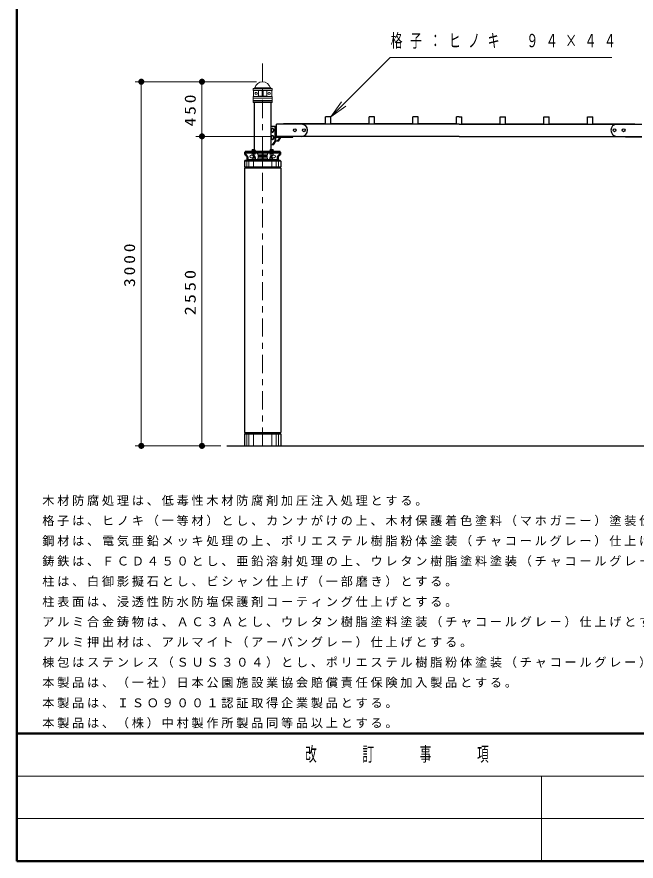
# Model space of a CAD drawing. Units: millimetres on the paper, scale 1:50. Extents: x -365 to 10, y -38 to 257.
# Drawn here: x -365 to -262.9, y 0 to 139.1 of the extents above; entities that cross this region are included whole.
import ezdxf

# ---------------------------------------------------------------- set-up
doc = ezdxf.new("R2010")
doc.units = ezdxf.units.MM
doc.linetypes.add('USER2', pattern=[6, 3, -1, 1, -1])
doc.layers.add('LY_1', color=7, linetype='Continuous', lineweight=25)
doc.layers.add('LY_2', color=7, linetype='Continuous', lineweight=13)
doc.styles.add('ＭＳ ゴシック', font='')
doc.styles.get('ＭＳ ゴシック').set_extended_font_data('MS Gothic')

# ---------------------------------------------------------------- blocks, each defined once
blk = doc.blocks.new('filled_dot')
at = {"color": 0, "linetype": 'Continuous', "lineweight": -2, "const_width": 1.25}
blk.add_lwpolyline([(-0.625, 0, 1), (0.625, 0, 1)], format="xyb", close=True, dxfattribs=at)

msp = doc.modelspace()

# ---------------------------------------------------------------- linework, layer by layer
at = {"layer": 'LY_1', "linetype": 'USER2', "lineweight": 13}
msp.add_line((-324.491, 68.42), (-324.491, 131.644), dxfattribs=at)
at = {"layer": 'LY_1', "lineweight": 13}
for p, q in [((-325.491, 128.42), (-345.491, 128.42)), ((-344.491, 68.42), (-344.491, 128.42)), ((-334.491, 119.42), (-334.491, 128.42)), ((-326.071, 127.282), (-326.051, 127.302)), ((-326.071, 127.282), (-326.071, 127.022)), ((-326.071, 127.282), (-322.911, 127.282)), ((-326.071, 127.022), (-322.911, 127.022)), ((-326.071, 127.022), (-326.051, 127.002)), ((-326.051, 127.302), (-322.931, 127.302)), ((-326.051, 127.002), (-325.229, 126.966)), ((-326.051, 127.002), (-322.931, 127.002)), ((-325.991, 126.997), (-325.991, 126.006)), ((-325.889, 127.302), (-325.771, 127.42)), ((-325.771, 127.42), (-323.211, 127.42)), ((-325.641, 126.652), (-325.501, 126.652)), ((-325.191, 126.964), (-324.561, 126.964)), ((-325.191, 126.926), (-325.191, 126.076)), ((-324.561, 126.962), (-324.561, 126.042)), ((-323.791, 126.964), (-324.421, 126.964)), ((-324.421, 126.962), (-324.421, 126.042)), ((-323.791, 126.926), (-323.791, 126.076)), ((-322.931, 127.002), (-323.753, 126.966)), ((-323.341, 126.652), (-323.481, 126.652)), ((-323.093, 127.302), (-323.211, 127.42)), ((-322.991, 126.997), (-322.991, 126.006)), ((-322.931, 127.302), (-322.911, 127.282)), ((-322.931, 127.002), (-322.911, 127.022)), ((-322.911, 127.282), (-322.911, 127.022)), ((-326.031, 126.002), (-326.071, 125.962)), ((-326.071, 125.962), (-322.911, 125.962)), ((-326.071, 125.962), (-326.071, 125.722)), ((-326.071, 125.722), (-322.911, 125.722)), ((-326.071, 125.722), (-326.051, 125.702)), ((-326.051, 125.302), (-326.071, 125.282)), ((-326.071, 125.282), (-322.911, 125.282)), ((-326.071, 125.282), (-326.071, 125.042)), ((-326.051, 125.702), (-322.931, 125.702)), ((-326.051, 125.702), (-326.051, 125.302)), ((-326.051, 125.302), (-322.931, 125.302)), ((-326.031, 126.002), (-325.229, 126.037)), ((-326.031, 126.002), (-322.951, 126.002)), ((-325.641, 126.352), (-325.501, 126.352)), ((-325.191, 126.038), (-324.561, 126.038)), ((-323.791, 126.038), (-324.421, 126.038)), ((-322.951, 126.002), (-323.753, 126.037)), ((-323.341, 126.352), (-323.481, 126.352)), ((-322.951, 126.002), (-322.911, 125.962)), ((-322.911, 125.722), (-322.931, 125.702)), ((-322.931, 125.702), (-322.931, 125.302)), ((-322.931, 125.302), (-322.911, 125.282)), ((-322.911, 125.962), (-322.911, 125.722)), ((-322.911, 125.282), (-322.911, 125.042)), ((-326.071, 125.042), (-322.911, 125.042)), ((-326.071, 125.042), (-326.031, 125.002)), ((-326.031, 125.002), (-322.951, 125.002)), ((-322.911, 125.042), (-322.951, 125.002)), ((-313.251, 122.65), (-311.483, 125.124)), ((-313.251, 122.65), (-311.129, 124.771)), ((-310.776, 124.417), (-313.251, 122.65)), ((-323.011, 119.42), (-335.491, 119.42)), ((-334.491, 68.42), (-334.491, 119.42)), ((-327.391, 117), (-327.391, 116.819)), ((-321.591, 117), (-327.391, 117)), ((-325.691, 117.064), (-326.291, 117.064)), ((-326.291, 117.064), (-326.291, 117)), ((-326.231, 117.264), (-326.231, 117.064)), ((-325.751, 117.264), (-326.231, 117.264)), ((-325.751, 117.264), (-325.751, 117.064)), ((-325.691, 117.064), (-325.691, 117)), ((-322.691, 117.064), (-323.291, 117.064)), ((-323.291, 117.064), (-323.291, 117)), ((-322.751, 117.264), (-323.231, 117.264)), ((-323.231, 117.264), (-323.231, 117.064)), ((-322.751, 117.264), (-322.751, 117.064)), ((-322.691, 117.064), (-322.691, 117)), ((-321.591, 117), (-321.591, 116.819)), ((-327.391, 116.639), (-324.581, 116.639)), ((-326.991, 115.599), (-324.581, 115.599)), ((-326.391, 116.339), (-326.231, 116.339)), ((-326.391, 115.899), (-326.131, 115.899)), ((-326.291, 116.575), (-326.291, 116.639)), ((-326.291, 116.575), (-325.691, 116.575)), ((-326.231, 116.315), (-326.231, 116.575)), ((-326.231, 116.315), (-325.751, 116.315)), ((-326.191, 115.663), (-325.591, 115.663)), ((-326.191, 115.663), (-326.191, 115.599)), ((-326.151, 116.263), (-326.151, 116.315)), ((-326.151, 116.263), (-325.831, 116.263)), ((-326.131, 115.923), (-325.651, 115.923)), ((-326.131, 115.923), (-326.131, 115.663)), ((-325.731, 116.119), (-326.051, 116.119)), ((-326.051, 116.119), (-326.051, 115.923)), ((-325.991, 116.315), (-325.991, 116.575)), ((-325.891, 115.923), (-325.891, 115.663)), ((-325.831, 116.263), (-325.831, 116.315)), ((-325.751, 116.315), (-325.751, 116.575)), ((-325.731, 116.119), (-325.731, 115.923)), ((-325.691, 116.575), (-325.691, 116.639)), ((-325.651, 115.923), (-325.651, 115.663)), ((-325.591, 115.663), (-325.591, 115.599)), ((-325.291, 116.539), (-325.291, 116.419)), ((-325.251, 116.399), (-325.291, 116.419)), ((-325.291, 115.819), (-325.251, 115.839)), ((-325.291, 115.819), (-325.291, 115.699)), ((-324.581, 116.399), (-325.251, 116.399)), ((-325.251, 116.399), (-325.251, 116.219)), ((-325.211, 116.199), (-325.251, 116.219)), ((-325.251, 116.019), (-325.211, 116.039)), ((-325.251, 116.019), (-325.251, 115.839)), ((-324.581, 115.839), (-325.251, 115.839)), ((-324.581, 116.199), (-325.211, 116.199)), ((-325.211, 116.199), (-325.211, 116.039)), ((-324.581, 116.039), (-325.211, 116.039)), ((-324.581, 116.639), (-324.581, 115.599)), ((-324.441, 116.199), (-324.541, 116.199)), ((-324.401, 116.639), (-324.401, 115.599)), ((-321.591, 116.639), (-324.401, 116.639)), ((-324.401, 116.399), (-323.731, 116.399)), ((-324.401, 116.199), (-323.771, 116.199)), ((-324.401, 116.039), (-323.771, 116.039)), ((-324.401, 115.839), (-323.731, 115.839)), ((-321.991, 115.599), (-324.401, 115.599)), ((-323.771, 116.199), (-323.731, 116.219)), ((-323.771, 116.199), (-323.771, 116.039)), ((-323.731, 116.019), (-323.771, 116.039)), ((-323.731, 116.399), (-323.691, 116.419)), ((-323.731, 116.399), (-323.731, 116.219)), ((-323.731, 116.019), (-323.731, 115.839)), ((-323.691, 115.819), (-323.731, 115.839)), ((-323.691, 116.539), (-323.691, 116.419)), ((-323.691, 115.819), (-323.691, 115.699)), ((-323.391, 115.663), (-323.391, 115.599)), ((-323.391, 115.663), (-322.791, 115.663)), ((-322.851, 115.923), (-323.331, 115.923)), ((-323.331, 115.923), (-323.331, 115.663)), ((-323.291, 116.575), (-323.291, 116.639)), ((-322.691, 116.575), (-323.291, 116.575)), ((-323.251, 116.119), (-323.251, 115.923)), ((-322.931, 116.119), (-323.251, 116.119)), ((-323.231, 116.315), (-323.231, 116.575)), ((-322.751, 116.315), (-323.231, 116.315)), ((-323.151, 116.263), (-323.151, 116.315)), ((-322.831, 116.263), (-323.151, 116.263)), ((-323.091, 115.923), (-323.091, 115.663)), ((-322.991, 116.315), (-322.991, 116.575)), ((-322.931, 116.119), (-322.931, 115.923)), ((-322.851, 115.923), (-322.851, 115.663)), ((-322.591, 115.899), (-322.851, 115.899)), ((-322.831, 116.263), (-322.831, 116.315)), ((-322.791, 115.663), (-322.791, 115.599)), ((-322.751, 116.315), (-322.751, 116.575)), ((-322.591, 116.339), (-322.751, 116.339)), ((-322.691, 116.575), (-322.691, 116.639)), ((-327.116, 115.32), (-327.116, 114.419)), ((-326.741, 115.32), (-326.741, 114.419)), ((-325.991, 115.32), (-325.991, 114.419)), ((-324.491, 115.32), (-324.491, 114.419)), ((-322.991, 115.32), (-322.991, 114.419)), ((-322.241, 115.32), (-322.241, 114.419)), ((-321.866, 115.32), (-321.866, 114.419)), ((-327.116, 70.42), (-327.116, 68.42)), ((-326.741, 70.42), (-326.741, 68.42)), ((-325.991, 70.42), (-325.991, 68.42)), ((-324.491, 70.42), (-324.491, 68.42)), ((-322.991, 70.42), (-322.991, 68.42)), ((-322.241, 70.42), (-322.241, 68.42)), ((-321.866, 70.42), (-321.866, 68.42)), ((-331.409, 68.42), (-345.491, 68.42))]:
    msp.add_line(p, q, dxfattribs=at)
at = {"layer": 'LY_1'}
for p, q in [((-325.889, 125.002), (-325.889, 117.264)), ((-323.093, 117.264), (-323.093, 125.002)), ((-313.251, 122.65), (-314.131, 122.65)), ((-314.131, 121.42), (-314.131, 122.65)), ((-313.251, 121.42), (-313.251, 122.65)), ((-306.051, 122.65), (-306.931, 122.65)), ((-306.931, 121.42), (-306.931, 122.65)), ((-306.051, 121.42), (-306.051, 122.65)), ((-298.851, 122.65), (-299.731, 122.65)), ((-299.731, 121.42), (-299.731, 122.65)), ((-298.851, 121.42), (-298.851, 122.65)), ((-292.091, 122.65), (-292.531, 122.65)), ((-292.531, 121.42), (-292.531, 122.65)), ((-292.091, 122.65), (-291.651, 122.65)), ((-291.651, 121.42), (-291.651, 122.65)), ((-285.331, 122.65), (-284.451, 122.65)), ((-285.331, 121.42), (-285.331, 122.65)), ((-284.451, 121.42), (-284.451, 122.65)), ((-278.131, 122.65), (-277.251, 122.65)), ((-278.131, 121.42), (-278.131, 122.65)), ((-277.251, 121.42), (-277.251, 122.65)), ((-270.931, 122.65), (-270.051, 122.65)), ((-270.931, 121.42), (-270.931, 122.65)), ((-270.051, 121.42), (-270.051, 122.65)), ((-314.131, 121.5), (-321.031, 121.5)), ((-321.031, 121.42), (-321.031, 121.5)), ((-292.091, 121.42), (-318.091, 121.42)), ((-306.931, 121.5), (-313.251, 121.5)), ((-299.731, 121.5), (-306.051, 121.5)), ((-292.531, 121.5), (-298.851, 121.5)), ((-292.091, 121.42), (-266.091, 121.42)), ((-291.651, 121.5), (-285.331, 121.5)), ((-284.451, 121.5), (-278.131, 121.5)), ((-277.251, 121.5), (-270.931, 121.5)), ((-270.051, 121.5), (-263.151, 121.5)), ((-263.151, 121.42), (-263.151, 121.5)), ((-292.091, 119.42), (-318.091, 119.42)), ((-292.091, 119.42), (-266.091, 119.42)), ((-330.409, 68.42), (-227.291, 68.42))]:
    msp.add_line(p, q, dxfattribs=at)
at = {"layer": 'LY_1', "color": 40}
for p, q in [((-322.211, 119.3), (-322.211, 121.42)), ((-318.091, 121.42), (-322.211, 121.42)), ((-266.091, 121.42), (-261.971, 121.42)), ((-322.211, 121.02), (-323.093, 121.02)), ((-322.423, 118.62), (-322.423, 121.02)), ((-322.296, 118.62), (-322.296, 121.02)), ((-322.848, 118.02), (-322.423, 118.62)), ((-322.72, 118.02), (-322.296, 118.62)), ((-321.9, 118.62), (-322.423, 118.62)), ((-318.091, 119.42), (-322.211, 119.42)), ((-322.211, 119.3), (-319.491, 119.3)), ((-322.028, 118.62), (-321.603, 119.22)), ((-321.9, 118.62), (-321.476, 119.22)), ((-321.603, 119.22), (-321.603, 119.3)), ((-321.476, 119.22), (-321.603, 119.22)), ((-321.476, 119.22), (-321.476, 119.3)), ((-319.491, 119.3), (-319.491, 119.42)), ((-266.091, 119.42), (-261.971, 119.42)), ((-264.691, 119.3), (-264.691, 119.42)), ((-261.971, 119.3), (-264.691, 119.3))]:
    msp.add_line(p, q, dxfattribs=at)
at = {"layer": 'LY_1', "color": 40, "lineweight": 13}
msp.add_line((-322.72, 118.02), (-323.093, 118.02), dxfattribs=at)
at = {"layer": 'LY_1', "color": 140, "lineweight": 50}
for p, q in [((-327.391, 116.819), (-327.391, 116.536)), ((-327.391, 116.819), (-321.591, 116.819)), ((-326.991, 115.879), (-326.991, 115.419)), ((-321.991, 115.879), (-321.991, 115.419)), ((-321.591, 116.819), (-321.591, 116.536)), ((-326.991, 115.419), (-321.991, 115.419))]:
    msp.add_line(p, q, dxfattribs=at)
at = {"layer": 'LY_1', "color": 4}
for p, q in [((-327.406, 115.42), (-327.491, 115.32)), ((-321.491, 115.32), (-327.491, 115.32)), ((-327.491, 115.319), (-327.491, 114.419)), ((-327.491, 114.419), (-321.491, 114.419)), ((-327.491, 114.219), (-327.491, 70.62)), ((-327.491, 114.219), (-321.491, 114.219)), ((-321.577, 115.419), (-327.405, 115.419)), ((-327.405, 114.419), (-327.405, 114.219)), ((-321.576, 115.421), (-321.49, 115.321)), ((-321.576, 114.419), (-321.576, 114.219)), ((-321.491, 115.319), (-321.491, 114.419)), ((-321.491, 114.219), (-321.491, 70.62)), ((-327.491, 70.62), (-321.491, 70.62)), ((-327.491, 70.42), (-327.491, 68.42)), ((-327.491, 70.42), (-321.491, 70.42)), ((-327.405, 70.62), (-327.405, 70.42)), ((-321.576, 70.62), (-321.576, 70.42)), ((-321.491, 70.42), (-321.491, 68.42))]:
    msp.add_line(p, q, dxfattribs=at)
at = {"layer": 'LY_1', "lineweight": 13}
msp.add_lwpolyline([(-313.251, 122.65), (-303.474, 132.426), (-266.949, 132.426)], dxfattribs=at)
at = {"layer": 'LY_1', "color": 40}
for points in [[(-322.848, 120.72), (-322.866, 120.718), (-322.884, 120.715), (-322.902, 120.709), (-322.92, 120.701), (-322.937, 120.691), (-322.954, 120.679), (-322.969, 120.665), (-322.984, 120.649), (-322.998, 120.632), (-323.01, 120.612), (-323.021, 120.592), (-323.031, 120.57), (-323.04, 120.546), (-323.047, 120.522), (-323.052, 120.497), (-323.056, 120.472), (-323.059, 120.446), (-323.06, 120.42), (-323.059, 120.393), (-323.056, 120.367), (-323.052, 120.342), (-323.047, 120.317), (-323.04, 120.293), (-323.031, 120.27), (-323.021, 120.247), (-323.01, 120.227), (-322.998, 120.207), (-322.984, 120.19), (-322.969, 120.174), (-322.954, 120.16), (-322.937, 120.148), (-322.92, 120.138), (-322.902, 120.13), (-322.884, 120.124), (-322.866, 120.121), (-322.848, 120.12), (-322.829, 120.121), (-322.811, 120.124), (-322.793, 120.13), (-322.775, 120.138), (-322.758, 120.148), (-322.741, 120.16), (-322.726, 120.174), (-322.711, 120.19), (-322.698, 120.207), (-322.685, 120.227), (-322.674, 120.247), (-322.664, 120.27), (-322.655, 120.293), (-322.648, 120.317), (-322.643, 120.342), (-322.639, 120.367), (-322.636, 120.393), (-322.635, 120.42), (-322.636, 120.446), (-322.639, 120.472), (-322.643, 120.497), (-322.648, 120.522), (-322.655, 120.546), (-322.664, 120.57), (-322.674, 120.592), (-322.685, 120.612), (-322.698, 120.632), (-322.711, 120.649), (-322.726, 120.665), (-322.741, 120.679), (-322.758, 120.691), (-322.775, 120.701), (-322.793, 120.709), (-322.811, 120.715), (-322.829, 120.718)], [(-322.848, 119.52), (-322.866, 119.518), (-322.884, 119.515), (-322.902, 119.509), (-322.92, 119.501), (-322.937, 119.491), (-322.954, 119.479), (-322.969, 119.465), (-322.984, 119.449), (-322.998, 119.432), (-323.01, 119.412), (-323.021, 119.392), (-323.031, 119.37), (-323.04, 119.346), (-323.047, 119.322), (-323.052, 119.297), (-323.056, 119.272), (-323.059, 119.246), (-323.06, 119.22), (-323.059, 119.193), (-323.056, 119.167), (-323.052, 119.142), (-323.047, 119.117), (-323.04, 119.093), (-323.031, 119.07), (-323.021, 119.047), (-323.01, 119.027), (-322.998, 119.007), (-322.984, 118.99), (-322.969, 118.974), (-322.954, 118.96), (-322.937, 118.948), (-322.92, 118.938), (-322.902, 118.93), (-322.884, 118.924), (-322.866, 118.921), (-322.848, 118.92), (-322.829, 118.921), (-322.811, 118.924), (-322.793, 118.93), (-322.775, 118.938), (-322.758, 118.948), (-322.741, 118.96), (-322.726, 118.974), (-322.711, 118.99), (-322.698, 119.007), (-322.685, 119.027), (-322.674, 119.047), (-322.664, 119.07), (-322.655, 119.093), (-322.648, 119.117), (-322.643, 119.142), (-322.639, 119.167), (-322.636, 119.193), (-322.635, 119.22), (-322.636, 119.246), (-322.639, 119.272), (-322.643, 119.297), (-322.648, 119.322), (-322.655, 119.346), (-322.664, 119.37), (-322.674, 119.392), (-322.685, 119.412), (-322.698, 119.432), (-322.711, 119.449), (-322.726, 119.465), (-322.741, 119.479), (-322.758, 119.491), (-322.775, 119.501), (-322.793, 119.509), (-322.811, 119.515), (-322.829, 119.518)]]:
    msp.add_lwpolyline(points, close=True, dxfattribs=at)
for centre in [(-319.191, 120.42), (-317.691, 120.42), (-266.491, 120.42), (-264.991, 120.42)]:
    msp.add_circle(centre, 0.24, dxfattribs=at)
at = {"layer": 'LY_1', "lineweight": 13}
for centre, radius, start, end in [((-324.491, 127.1), 1.319, 14.00253, 165.99746), ((-325.641, 126.502), 0.15, 90, 270), ((-325.501, 126.502), 0.15, 270, 90), ((-325.231, 126.926), 0.04, 0, 87.5), ((-324.601, 126.962), 0.04, 0, 90), ((-324.381, 126.962), 0.04, 90, 180), ((-323.751, 126.926), 0.04, 92.5, 180), ((-323.481, 126.502), 0.15, 90, 270), ((-323.341, 126.502), 0.15, 270, 90), ((-325.231, 126.076), 0.04, 272.5, 0), ((-324.601, 126.042), 0.04, 270, 0), ((-324.381, 126.042), 0.04, 180, 270), ((-323.751, 126.076), 0.04, 180, 267.5), ((-326.391, 116.119), 0.22, 90.00001, 267.3386), ((-326.091, 116.119), 0.22, 0.00016, 40.88696), ((-325.391, 116.539), 0.1, 0, 90), ((-325.391, 115.699), 0.1, 270, 0), ((-323.591, 116.539), 0.1, 89.99999, 180), ((-323.591, 115.699), 0.1, 179.99999, 270), ((-322.891, 116.119), 0.22, 139.11303, 179.99984), ((-322.591, 116.119), 0.22, 270, 90)]:
    msp.add_arc(centre, radius, start, end, dxfattribs=at)
at = {"layer": 'LY_1', "color": 40}
for centre, start, end in [((-318.091, 120.42), 270, 90), ((-266.091, 120.42), 90, 270)]:
    msp.add_arc(centre, 1, start, end, dxfattribs=at)
at = {"layer": 'LY_1', "color": 140, "lineweight": 50}
for centre, radius, start, end in [((-327.191, 116.536), 0.2, 180, 242.74229), ((-327.529, 115.879), 0.538, 0, 62.74229), ((-321.453, 115.879), 0.538, 117.25771, 179.99999), ((-321.791, 116.536), 0.2, 297.25771, 0)]:
    msp.add_arc(centre, radius, start, end, dxfattribs=at)
at = {"layer": 'LY_2', "lineweight": 50}
for p, q in [((-365, 257), (-365, 0)), ((-365, 21), (0, 21)), ((-365, 0), (0, 0))]:
    msp.add_line(p, q, dxfattribs=at)
at = {"layer": 'LY_2'}
for p, q in [((-365, 14), (-238.5, 14)), ((-278.5, 14), (-278.5, 0)), ((-365, 7), (-238.5, 7))]:
    msp.add_line(p, q, dxfattribs=at)

# ---------------------------------------------------------------- block references
at = {"layer": 'LY_1', "lineweight": 13, "xscale": 0.4, "yscale": 0.4}
for p, rotation in [((-344.491, 128.42), 270), ((-334.491, 128.42), 270), ((-334.491, 119.42), 90), ((-334.491, 119.42), 270), ((-344.491, 68.42), 90), ((-334.491, 68.42), 90)]:
    msp.add_blockref('filled_dot', p, dxfattribs=dict(at, rotation=rotation))

# ---------------------------------------------------------------- texts
at = {"layer": 'LY_1', "style": 'ＭＳ ゴシック'}
for s, insert, char_height, attachment_point in [('\\T1.64;\\W0.65;格子：ヒノキ\u3000９４×４４', (-303.39, 135.076), 2.199, 4), ('\\T1.23;木材防腐処理は、低毒性木材防腐剤加圧注入処理とする。', (-360.814, 58.515), 1.466, 7), ('\\T1.23;格子は、ヒノキ（一等材）とし、カンナがけの上、木材保護着色塗料（マホガニー）塗装仕上げとする。', (-360.814, 55.181), 1.466, 7), ('\\T1.23;鋼材は、電気亜鉛メッキ処理の上、ポリエステル樹脂粉体塗装（チャコールグレー）仕上げとする。', (-360.814, 51.848), 1.466, 7), ('\\T1.23;鋳鉄は、ＦＣＤ４５０とし、亜鉛溶射処理の上、ウレタン樹脂塗料塗装（チャコールグレー）仕上げとする。', (-360.814, 48.515), 1.466, 7), ('\\T1.23;柱は、白御影擬石とし、ビシャン仕上げ（一部磨き）とする。', (-360.814, 45.181), 1.466, 7), ('\\T1.23;柱表面は、浸透性防水防塩保護剤コーティング仕上げとする。', (-360.814, 41.848), 1.466, 7), ('\\T1.23;アルミ合金鋳物は、ＡＣ３Ａとし、ウレタン樹脂塗料塗装（チャコールグレー）仕上げとする。', (-360.814, 38.515), 1.466, 7), ('\\T1.23;アルミ押出材は、アルマイト（アーバングレー）仕上げとする。', (-360.814, 35.181), 1.466, 7), ('\\T1.23;棟包はステンレス（ＳＵＳ３０４）とし、ポリエステル樹脂粉体塗装（チャコールグレー）仕上げとする。', (-360.814, 31.848), 1.466, 7), ('\\T1.23;本製品は、（一社）日本公園施設業協会賠償責任保険加入製品とする。', (-360.814, 28.515), 1.466, 7), ('\\T1.23;本製品は、ＩＳＯ９００１認証取得企業製品とする。', (-360.814, 25.181), 1.466, 7), ('\\T1.23;本製品は、（株）中村製作所製品同等品以上とする。', (-360.814, 21.848), 1.466, 7)]:
    msp.add_mtext(s, dxfattribs=dict(at, insert=insert, char_height=char_height, attachment_point=attachment_point))
at = {"layer": 'LY_1', "char_height": 1.833, "attachment_point": 8, "rotation": 90, "style": 'ＭＳ ゴシック'}
for s, insert in [('\\T1.33;\\W1.15;450', (-335.491, 123.92)), ('\\T1.33;\\W1.15;3000', (-345.491, 98.42)), ('\\T1.33;\\W1.2;2550', (-335.491, 93.92))]:
    msp.add_mtext(s, dxfattribs=dict(at, insert=insert))
at = {"layer": 'LY_2', "color": 4, "insert": (-301.75, 17.5), "char_height": 2.346, "attachment_point": 5, "style": 'ＭＳ ゴシック'}
msp.add_mtext('\\T1.64;\\W0.6;改\u3000\u3000訂\u3000\u3000事\u3000\u3000項', dxfattribs=at)

doc.saveas('drawing.dxf')
